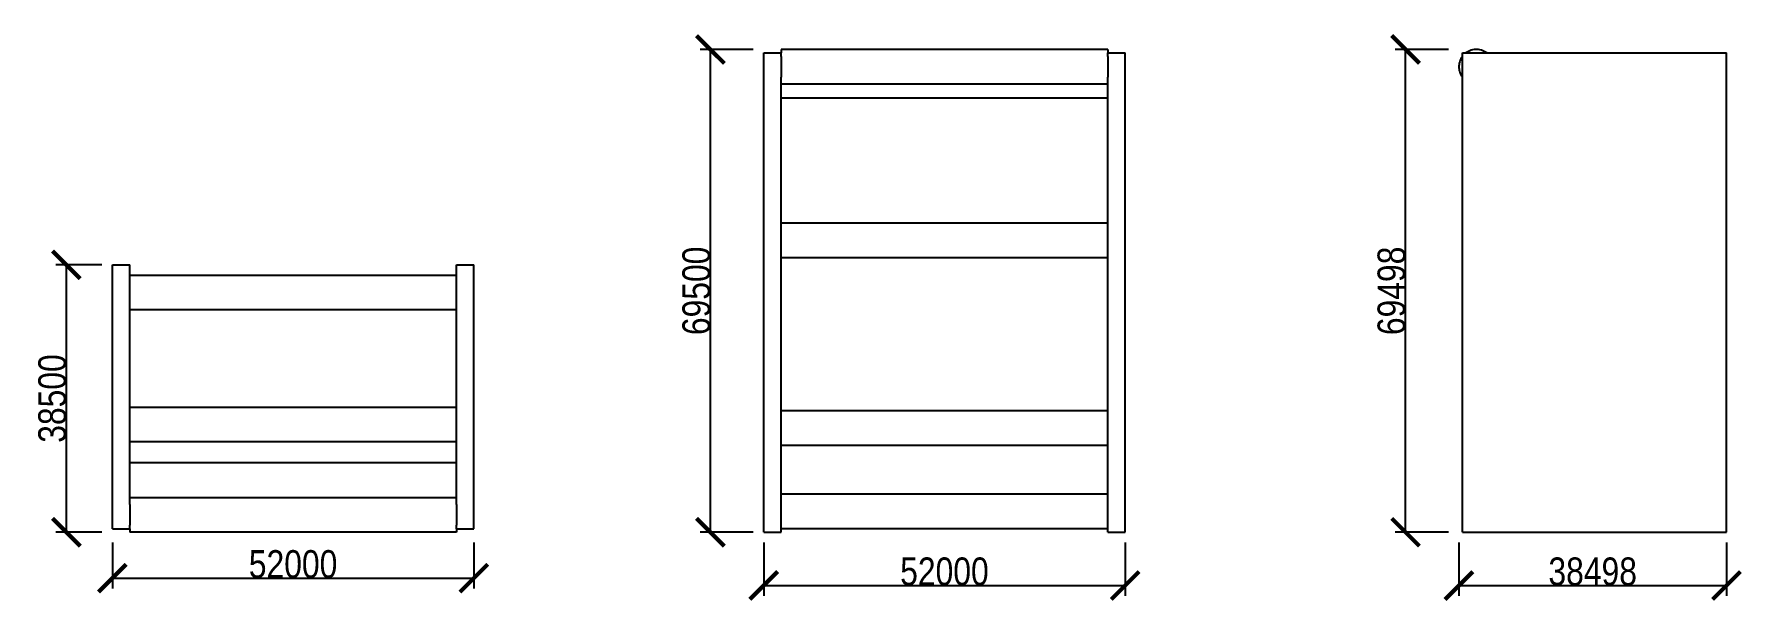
# Model space of a CAD drawing. Header units: millimetres. Extents: x -113 to 2344, y -99 to 717.
import ezdxf

# ---------------------------------------------------------------- set-up
doc = ezdxf.new("R2010")
doc.units = ezdxf.units.MM
doc.layers.add('DIM', color=5, linetype='Continuous')
doc.layers.add('OUTLINE', color=7, linetype='Continuous')
doc.styles.add('OpenSansCondensed-Light', font='OpenSansCondensed-Light.ttf')
doc.dimstyles.new('EZDXF', dxfattribs={"dimtxt": 0.25, "dimasz": 0.175, "dimexe": 0.375, "dimexo": 0.125, "dimgap": 0.1, "dimtad": 1, "dimlfac": 100, "dimzin": 12, "dimdsep": 46, "dimtxsty": 'OpenSansCondensed-Light', "dimblk": 'ARCHTICK', "dimcen": 2.5, "dimazin": 3, "dimtfac": 0.5, "dimtmove": 2, "dimatfit": 3})

# ---------------------------------------------------------------- blocks, each defined once
blk = doc.blocks.new('_ARCHTICK')
at = {"color": 0, "linetype": 'BYBLOCK', "const_width": 0.15}
blk.add_lwpolyline([(-0.5, -0.5), (0.5, 0.5)], dxfattribs=at)

msp = doc.modelspace()

# ---------------------------------------------------------------- linework, layer by layer
at = {"layer": 'OUTLINE'}
for points in [[(937.2, 690), (962.2, 690)], [(937.2, 0), (937.2, 690)], [(962.2, 695), (962.2, 694.667), (962.2, 694.333), (962.2, 694), (962.2, 693.667), (962.2, 693.333), (962.2, 693), (962.2, 692.667), (962.2, 692.333), (962.2, 692), (962.2, 691.667), (962.2, 691.333), (962.2, 691), (962.2, 690.667), (962.2, 690.333), (962.2, 690)], [(1432.2, 695), (962.2, 695)], [(962.2, 685), (962.2, 690)], [(1432.2, 695), (1432.2, 694.667), (1432.2, 694.333), (1432.2, 694), (1432.2, 693.667), (1432.2, 693.333), (1432.2, 693), (1432.2, 692.667), (1432.2, 692.333), (1432.2, 692), (1432.2, 691.667), (1432.2, 691.333), (1432.2, 691), (1432.2, 690.667), (1432.2, 690.333), (1432.2, 690)], [(1432.2, 685), (1432.2, 690)], [(1432.2, 690), (1457.2, 690)], [(1457.2, 0), (1457.2, 690)], [(1942.377, 0), (1942.377, 690)], [(1942.377, 690), (2322.377, 690)], [(1977.377, 690), (1975.608, 691.212), (1973.742, 692.268), (1971.791, 693.16), (1969.772, 693.881), (1967.698, 694.427), (1965.586, 694.793), (1963.449, 694.977), (1961.305, 694.977), (1959.168, 694.793), (1957.056, 694.427), (1954.982, 693.881), (1952.963, 693.16), (1951.012, 692.268), (1949.146, 691.212), (1947.377, 690)], [(2322.377, 0), (2322.377, 690)], [(962.2, 685), (962.2, 683), (962.2, 681), (962.2, 679), (962.2, 677), (962.2, 675), (962.2, 673), (962.2, 671), (962.2, 669), (962.2, 667), (962.2, 665), (962.2, 663), (962.2, 661), (962.2, 659), (962.2, 657), (962.2, 655)], [(1432.2, 685), (1432.2, 683), (1432.2, 681), (1432.2, 679), (1432.2, 677), (1432.2, 675), (1432.2, 673), (1432.2, 671), (1432.2, 669), (1432.2, 667), (1432.2, 665), (1432.2, 663), (1432.2, 661), (1432.2, 659), (1432.2, 657), (1432.2, 655)], [(1942.377, 685), (1941.165, 683.231), (1940.109, 681.365), (1939.217, 679.414), (1938.496, 677.395), (1937.95, 675.321), (1937.584, 673.209), (1937.4, 671.072), (1937.4, 668.928), (1937.584, 666.791), (1937.95, 664.679), (1938.496, 662.605), (1939.217, 660.586), (1940.109, 658.635), (1941.165, 656.769), (1942.377, 655)], [(962.2, 0), (962.2, 655)], [(1432.2, 645), (962.2, 645)], [(1432.2, 0), (1432.2, 655)], [(1432.2, 625), (962.2, 625)], [(1432.2, 445), (962.2, 445)], [(1432.2, 395), (962.2, 395)], [(0, 5), (0, 385)], [(0, 385), (25, 385)], [(25, 40), (25, 385)], [(25, 370), (495, 370)], [(495, 40), (495, 385)], [(495, 385), (520, 385)], [(520, 5), (520, 385)], [(495, 320), (25, 320)], [(25, 180), (495, 180)], [(1432.2, 175), (962.2, 175)], [(495, 130), (25, 130)], [(1432.2, 125), (962.2, 125)], [(495, 100), (25, 100)], [(25, 50), (495, 50)], [(1432.2, 55), (962.2, 55)], [(25, 40), (25, 38), (25, 36), (25, 34), (25, 32), (25, 30), (25, 28), (25, 26), (25, 24), (25, 22), (25, 20), (25, 18), (25, 16), (25, 14), (25, 12), (25, 10)], [(495, 40), (495, 38), (495, 36), (495, 34), (495, 32), (495, 30), (495, 28), (495, 26), (495, 24), (495, 22), (495, 20), (495, 18), (495, 16), (495, 14), (495, 12), (495, 10)], [(0, 5), (25, 5)], [(25, 5), (25, 10)], [(25, 5), (25, 4.667), (25, 4.333), (25, 4), (25, 3.667), (25, 3.333), (25, 3), (25, 2.667), (25, 2.333), (25, 2), (25, 1.667), (25, 1.333), (25, 1), (25, 0.667), (25, 0.333), (25, 0)], [(495, 0), (25, 0)], [(495, 5), (495, 10)], [(495, 5), (495, 4.667), (495, 4.333), (495, 4), (495, 3.667), (495, 3.333), (495, 3), (495, 2.667), (495, 2.333), (495, 2), (495, 1.667), (495, 1.333), (495, 1), (495, 0.667), (495, 0.333), (495, 0)], [(495, 5), (520, 5)], [(937.2, 0), (962.2, 0)], [(1432.2, 5), (962.2, 5)], [(1432.2, 0), (1457.2, 0)], [(1942.377, 0), (2322.377, 0)]]:
    msp.add_lwpolyline(points, dxfattribs=at)

# ---------------------------------------------------------------- dimensions: what is measured, and where the dimension line sits
at = {"layer": 'DIM'}
for base, p1, p2 in [((860.5, 0), (937.2, 0), (937.2, 695)), ((1860.701, 0), (1937.4, 0), (1937.4, 694.977)), ((-66.2, 0), (0, 0), (0, 385))]:
    msp.add_linear_dim(base=base, p1=p1, p2=p2, angle=90, dimstyle='EZDXF', override={"dimtxt": 40, "dimasz": 40, "dimexe": 15, "dimexo": 15, "dimdec": 0}, dxfattribs=at).render()
for base, p1, p2 in [((0, -66.2), (0, 0), (520, 0)), ((937.2, -76.7), (937.2, 0), (1457.2, 0)), ((1937.4, -76.699), (1937.4, 0), (2322.377, 0))]:
    msp.add_linear_dim(base=base, p1=p1, p2=p2, dimstyle='EZDXF', override={"dimtxt": 40, "dimasz": 40, "dimexe": 15, "dimexo": 15, "dimdec": 0}, dxfattribs=at).render()

doc.saveas('drawing.dxf')
